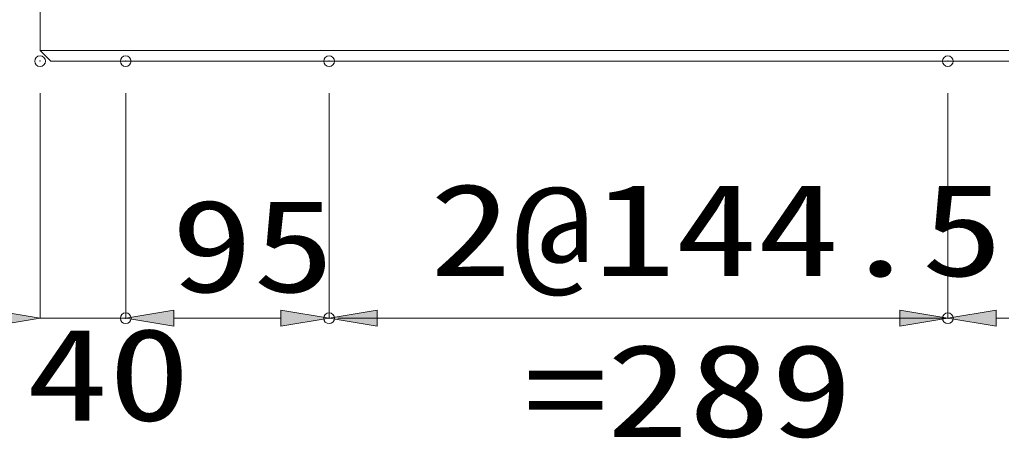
# Model space of a CAD drawing. Units: millimetres, scale not verified. Extents: x 0 to 6300, y 0 to 4455.
# Drawn here: x 737.9 to 1196.5, y 2545.5 to 2740.9 of the extents above; entities that cross this region are included whole.
import ezdxf
from ezdxf.enums import TextEntityAlignment as Align

# ---------------------------------------------------------------- set-up
doc = ezdxf.new("R2010")
doc.units = ezdxf.units.MM
doc.header["$LTSCALE"] = 10
doc.header["$PDMODE"] = 32
doc.header["$PDSIZE"] = 5
doc.linetypes.add('USER1', pattern=[1.5, 0.75, -0.75])
for name, color, linetype, lineweight in [('Defpoints_2', 7, 'Continuous', 13), ('S-1', 2, 'USER1', 13), ('S-Dim', 1, 'Continuous', 13)]:
    doc.layers.add(name, color=color, linetype=linetype, lineweight=lineweight)
doc.styles.add('ＭＳ ゴシック', font='')
doc.styles.get('ＭＳ ゴシック').set_extended_font_data('MS Gothic')

msp = doc.modelspace()

# ---------------------------------------------------------------- hatches: boundary and pattern name
at = {"layer": 'S-Dim'}
for points in [[(725, 2605.25), (725, 2597.75), (747.5, 2601.5)], [(810, 2605.25), (810, 2597.75), (787.5, 2601.5)], [(810, 2605.25), (810, 2597.75), (787.5, 2601.5)], [(860, 2605.25), (860, 2597.75), (882.5, 2601.5)], [(905, 2605.25), (905, 2597.75), (882.5, 2601.5)], [(1149, 2605.25), (1149, 2597.75), (1171.5, 2601.5)], [(1194, 2605.25), (1194, 2597.75), (1171.5, 2601.5)]]:
    msp.add_hatch(color=256, dxfattribs=at).paths.add_polyline_path(points)

# ---------------------------------------------------------------- linework, layer by layer
at = {"layer": 'Defpoints_2'}
for p in [(747.5, 2721.5), (747.5, 2721.5), (747.5, 2721.5), (787.5, 2721.5), (787.5, 2721.5), (882.5, 2721.5), (882.5, 2721.5), (1171.5, 2721.5), (1171.5, 2721.5), (787.5, 2601.5), (882.5, 2601.5), (1171.5, 2601.5)]:
    msp.add_point(p, dxfattribs=at)
at = {"layer": 'S-1', "linetype": 'Continuous'}
for p, q in [((747.5, 3671.5), (747.5, 2726.5)), ((747.5, 2726.5), (1746.5, 2726.5)), ((752.5, 2721.5), (747.5, 2726.5)), ((752.5, 2721.5), (2740.5, 2721.5))]:
    msp.add_line(p, q, dxfattribs=at)
at = {"layer": 'S-Dim'}
for p, q in [((747.5, 2706.5), (747.5, 2601.5)), ((787.5, 2706.5), (787.5, 2601.5)), ((787.5, 2706.5), (787.5, 2601.5)), ((882.5, 2706.5), (882.5, 2601.5)), ((882.5, 2706.5), (882.5, 2601.5)), ((1171.5, 2706.5), (1171.5, 2601.5)), ((1171.5, 2706.5), (1171.5, 2601.5)), ((747.5, 2601.5), (787.5, 2601.5)), ((810, 2601.5), (832.5, 2601.5)), ((810, 2601.5), (860, 2601.5)), ((1171.5, 2601.5), (886.5, 2601.5)), ((905, 2601.5), (921.9, 2601.5)), ((1149, 2601.5), (1136.1, 2601.5)), ((1194, 2601.5), (1644, 2601.5))]:
    msp.add_line(p, q, dxfattribs=at)
for points in [[(725, 2605.25), (725, 2597.75), (747.5, 2601.5)], [(810, 2605.25), (810, 2597.75), (787.5, 2601.5)], [(810, 2605.25), (810, 2597.75), (787.5, 2601.5)], [(860, 2605.25), (860, 2597.75), (882.5, 2601.5)], [(905, 2605.25), (905, 2597.75), (882.5, 2601.5)], [(1149, 2605.25), (1149, 2597.75), (1171.5, 2601.5)], [(1194, 2605.25), (1194, 2597.75), (1171.5, 2601.5)]]:
    msp.add_lwpolyline(points, close=True, dxfattribs=at)

# ---------------------------------------------------------------- texts
at = {"layer": 'S-Dim', "style": 'ＭＳ ゴシック', "width": 1.3}
for s, p in [('2@144.5', (929.4, 2608.17)), ('95', (808.6, 2600.67)), ('40', (741.1, 2540.67)), ('=289', (973.8, 2533.17))]:
    msp.add_text(s, height=43.3, dxfattribs=at).set_placement(p, align=Align.BOTTOM_LEFT)

doc.saveas('drawing.dxf')
